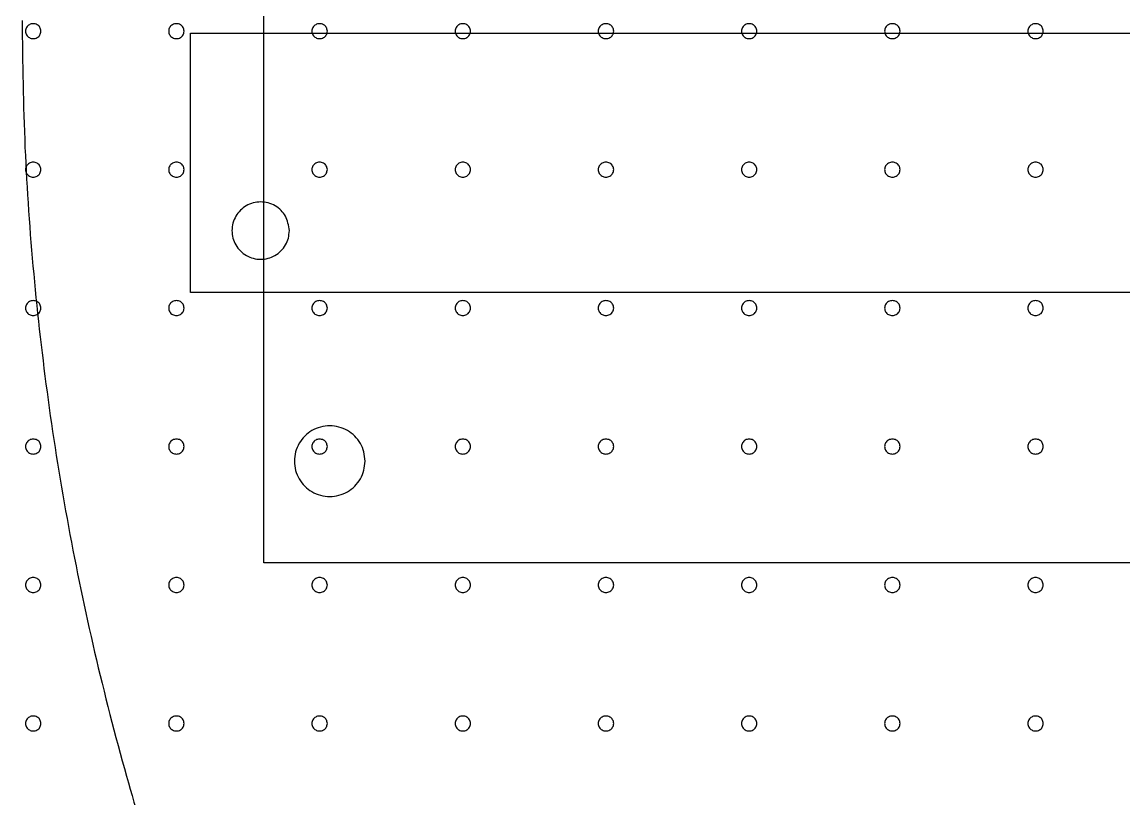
# Model space of a CAD drawing. Extents: x 0 to 210, y 0 to 204.
# Drawn here: x 0.14 to 41.4, y 75.83 to 104.94 of the extents above; entities that cross this region are included whole.
import ezdxf

# ---------------------------------------------------------------- set-up
doc = ezdxf.new("R2010")
doc.units = 0
doc.layers.add('Capa_1', color=7, linetype='CONTINUOUS')

msp = doc.modelspace()

# ---------------------------------------------------------------- linework, layer by layer
at = {"layer": 'Capa_1', "color": 1}
for p, q in [((9.196389, 84.676127), (9.196389, 125.323346)), ((6.443328, 104.520698), (62.241105, 104.520698)), ((6.443328, 94.80292), (6.443328, 104.520698)), ((62.241105, 94.80292), (6.443328, 94.80292)), ((59.843614, 84.676127), (9.196389, 84.676127))]:
    msp.add_line(p, q, dxfattribs=at)
at = {"layer": 'Capa_1', "color": 7}
for p, q in [((0.850061, 104.596819), (0.850061, 104.596819)), ((6.210611, 104.596819), (6.210611, 104.596819)), ((11.571162, 104.596819), (11.571162, 104.596819)), ((16.931712, 104.596819), (16.931712, 104.596819)), ((22.292263, 104.596819), (22.292263, 104.596819)), ((27.652812, 104.596819), (27.652812, 104.596819)), ((33.013362, 104.596819), (33.013362, 104.596819)), ((38.373914, 104.596819), (38.373914, 104.596819)), ((0.850061, 99.410033), (0.850061, 99.410033)), ((6.210611, 99.410033), (6.210611, 99.410033)), ((11.571162, 99.410033), (11.571162, 99.410033)), ((16.931712, 99.410033), (16.931712, 99.410033)), ((22.292263, 99.410033), (22.292263, 99.410033)), ((27.652812, 99.410033), (27.652812, 99.410033)), ((33.013362, 99.410033), (33.013362, 99.410033)), ((38.373914, 99.410033), (38.373914, 99.410033)), ((10.148338, 97.125533), (10.148338, 97.125533)), ((0.850061, 94.223247), (0.850061, 94.223247)), ((6.210611, 94.223247), (6.210611, 94.223247)), ((11.571162, 94.223247), (11.571162, 94.223247)), ((16.931712, 94.223247), (16.931712, 94.223247)), ((22.292263, 94.223247), (22.292263, 94.223247)), ((27.652812, 94.223247), (27.652812, 94.223247)), ((33.013362, 94.223247), (33.013362, 94.223247)), ((38.373914, 94.223247), (38.373914, 94.223247)), ((0.850061, 89.03646), (0.850061, 89.03646)), ((6.210611, 89.03646), (6.210611, 89.03646)), ((11.571162, 89.03646), (11.571162, 89.03646)), ((16.931712, 89.03646), (16.931712, 89.03646)), ((22.292263, 89.03646), (22.292263, 89.03646)), ((27.652812, 89.03646), (27.652812, 89.03646)), ((33.013362, 89.03646), (33.013362, 89.03646)), ((38.373914, 89.03646), (38.373914, 89.03646)), ((12.983611, 88.489748), (12.983611, 88.489748)), ((0.850061, 83.849672), (0.850061, 83.849672)), ((6.210611, 83.849672), (6.210611, 83.849672)), ((11.571162, 83.849672), (11.571162, 83.849672)), ((16.931712, 83.849672), (16.931712, 83.849672)), ((22.292263, 83.849672), (22.292263, 83.849672)), ((27.652812, 83.849672), (27.652812, 83.849672)), ((33.013362, 83.849672), (33.013362, 83.849672)), ((38.373914, 83.849672), (38.373914, 83.849672)), ((0.850061, 78.662885), (0.850061, 78.662885)), ((6.210611, 78.662885), (6.210611, 78.662885)), ((11.571162, 78.662885), (11.571162, 78.662885)), ((16.931712, 78.662885), (16.931712, 78.662885)), ((22.292263, 78.662885), (22.292263, 78.662885)), ((27.652812, 78.662885), (27.652812, 78.662885)), ((33.013362, 78.662885), (33.013362, 78.662885)), ((38.373914, 78.662885), (38.373914, 78.662885))]:
    msp.add_line(p, q, dxfattribs=at)
for points, knots in [([(0.141111, 105.000437), (0.162822, 103.413018), (0.206194, 100.24183), (0.54441, 95.499605), (1.083188, 90.761773), (1.844114, 86.035904), (2.823774, 81.330033), (3.953314, 76.927094), (5.191884, 72.824364), (6.503322, 69.0159), (7.918113, 65.366778), (9.423539, 61.877491), (10.994469, 58.540115), (12.140685, 56.362789), (12.714332, 55.273101)], [0, 0, 0, 0, 4.761884, 9.512817, 14.255392, 19.063233, 23.867549, 28.670819, 32.694841, 36.721314, 40.751719, 44.433052, 48.120102, 51.814095, 51.814095, 51.814095, 51.814095]), ([(0.850061, 104.596819), (0.841995, 104.547386), (0.825989, 104.449288), (0.710354, 104.342835), (0.586041, 104.310555), (0.485422, 104.323486), (0.414977, 104.351629), (0.354378, 104.396489), (0.307824, 104.455094), (0.278507, 104.523417), (0.268467, 104.596819), (0.278507, 104.670221), (0.307825, 104.738543), (0.354379, 104.797148), (0.414978, 104.842008), (0.485423, 104.87015), (0.586041, 104.883081), (0.710353, 104.850802), (0.825988, 104.74435), (0.841995, 104.646252), (0.850061, 104.596819)], [0, 0, 0, 0, 0.146605, 0.290931, 0.441768, 0.517413, 0.592123, 0.666911, 0.741063, 0.814052, 0.887328, 0.960604, 1.033593, 1.107744, 1.182532, 1.257241, 1.332887, 1.483723, 1.628047, 1.774652, 1.774652, 1.774652, 1.774652]), ([(6.210611, 104.596819), (6.202545, 104.547386), (6.186539, 104.449288), (6.070905, 104.342835), (5.946592, 104.310555), (5.845973, 104.323486), (5.775528, 104.351629), (5.714929, 104.396489), (5.668374, 104.455094), (5.639057, 104.523417), (5.629018, 104.596819), (5.639057, 104.670221), (5.668375, 104.738543), (5.71493, 104.797148), (5.775528, 104.842008), (5.845973, 104.87015), (5.946592, 104.883081), (6.070904, 104.850802), (6.186538, 104.74435), (6.202545, 104.646252), (6.210611, 104.596819)], [0, 0, 0, 0, 0.146605, 0.290931, 0.441768, 0.517413, 0.592123, 0.666911, 0.741063, 0.814052, 0.887328, 0.960604, 1.033593, 1.107744, 1.182532, 1.257241, 1.332887, 1.483723, 1.628047, 1.774652, 1.774652, 1.774652, 1.774652]), ([(11.571162, 104.596819), (11.563096, 104.547386), (11.54709, 104.449288), (11.431455, 104.342835), (11.307142, 104.310555), (11.206523, 104.323486), (11.136078, 104.351629), (11.075479, 104.396489), (11.028925, 104.455094), (10.999607, 104.523417), (10.989568, 104.596819), (10.999608, 104.670221), (11.028926, 104.738543), (11.07548, 104.797148), (11.136079, 104.842008), (11.206524, 104.87015), (11.307142, 104.883081), (11.431454, 104.850802), (11.547088, 104.74435), (11.563095, 104.646252), (11.571162, 104.596819)], [0, 0, 0, 0, 0.146605, 0.290931, 0.441768, 0.517413, 0.592123, 0.666911, 0.741063, 0.814052, 0.887328, 0.960604, 1.033593, 1.107744, 1.182532, 1.257241, 1.332887, 1.483723, 1.628047, 1.774652, 1.774652, 1.774652, 1.774652]), ([(16.931712, 104.596819), (16.923646, 104.547386), (16.90764, 104.449288), (16.792005, 104.342835), (16.667693, 104.310555), (16.567073, 104.323486), (16.496629, 104.351629), (16.43603, 104.396489), (16.389475, 104.455094), (16.360158, 104.523417), (16.350118, 104.596819), (16.360158, 104.670221), (16.389476, 104.738543), (16.436031, 104.797148), (16.496629, 104.842008), (16.567074, 104.87015), (16.667692, 104.883081), (16.792005, 104.850802), (16.907639, 104.74435), (16.923646, 104.646252), (16.931712, 104.596819)], [0, 0, 0, 0, 0.146605, 0.290931, 0.441768, 0.517413, 0.592123, 0.666911, 0.741063, 0.814052, 0.887328, 0.960604, 1.033593, 1.107744, 1.182532, 1.257241, 1.332887, 1.483723, 1.628047, 1.774652, 1.774652, 1.774652, 1.774652]), ([(22.292263, 104.596819), (22.284197, 104.547386), (22.26819, 104.449288), (22.152556, 104.342835), (22.028243, 104.310555), (21.927624, 104.323486), (21.857179, 104.351629), (21.79658, 104.396489), (21.750026, 104.455094), (21.720708, 104.523417), (21.710669, 104.596819), (21.720709, 104.670221), (21.750027, 104.738543), (21.796581, 104.797148), (21.85718, 104.842008), (21.927624, 104.87015), (22.028243, 104.883081), (22.152555, 104.850802), (22.268189, 104.74435), (22.284196, 104.646252), (22.292263, 104.596819)], [0, 0, 0, 0, 0.146605, 0.290931, 0.441768, 0.517413, 0.592123, 0.666911, 0.741063, 0.814052, 0.887328, 0.960604, 1.033593, 1.107744, 1.182532, 1.257241, 1.332887, 1.483723, 1.628047, 1.774652, 1.774652, 1.774652, 1.774652]), ([(27.652812, 104.596819), (27.644746, 104.547386), (27.62874, 104.449288), (27.513106, 104.342835), (27.388793, 104.310555), (27.288174, 104.323486), (27.217729, 104.351629), (27.15713, 104.396489), (27.110576, 104.455094), (27.081258, 104.523417), (27.071219, 104.596819), (27.081259, 104.670221), (27.110576, 104.738543), (27.157131, 104.797148), (27.21773, 104.842008), (27.288174, 104.87015), (27.388793, 104.883081), (27.513105, 104.850802), (27.628739, 104.74435), (27.644746, 104.646252), (27.652812, 104.596819)], [0, 0, 0, 0, 0.146605, 0.290931, 0.441768, 0.517413, 0.592123, 0.666911, 0.741063, 0.814052, 0.887328, 0.960604, 1.033593, 1.107744, 1.182532, 1.257241, 1.332887, 1.483723, 1.628047, 1.774652, 1.774652, 1.774652, 1.774652]), ([(33.013362, 104.596819), (33.005296, 104.547386), (32.98929, 104.449288), (32.873656, 104.342835), (32.749343, 104.310555), (32.648724, 104.323486), (32.578279, 104.351629), (32.51768, 104.396489), (32.471125, 104.455094), (32.441808, 104.523417), (32.431768, 104.596819), (32.441808, 104.670221), (32.471126, 104.738543), (32.517681, 104.797148), (32.578279, 104.842008), (32.648724, 104.87015), (32.749342, 104.883081), (32.873655, 104.850802), (32.989289, 104.74435), (33.005296, 104.646252), (33.013362, 104.596819)], [0, 0, 0, 0, 0.146605, 0.290931, 0.441768, 0.517413, 0.592123, 0.666911, 0.741063, 0.814052, 0.887328, 0.960604, 1.033593, 1.107744, 1.182532, 1.257241, 1.332887, 1.483723, 1.628047, 1.774652, 1.774652, 1.774652, 1.774652]), ([(38.373914, 104.596819), (38.365849, 104.547386), (38.349842, 104.449288), (38.234208, 104.342835), (38.109895, 104.310555), (38.009276, 104.323486), (37.938831, 104.351629), (37.878232, 104.396489), (37.831678, 104.455094), (37.80236, 104.523417), (37.792321, 104.596819), (37.802361, 104.670221), (37.831678, 104.738543), (37.878233, 104.797148), (37.938832, 104.842008), (38.009276, 104.87015), (38.109895, 104.883081), (38.234207, 104.850802), (38.349841, 104.74435), (38.365848, 104.646252), (38.373914, 104.596819)], [0, 0, 0, 0, 0.146605, 0.290931, 0.441768, 0.517413, 0.592123, 0.666911, 0.741063, 0.814052, 0.887328, 0.960604, 1.033593, 1.107744, 1.182532, 1.257241, 1.332887, 1.483723, 1.628047, 1.774652, 1.774652, 1.774652, 1.774652]), ([(0.850061, 99.410033), (0.841995, 99.3606), (0.825989, 99.262502), (0.710354, 99.156048), (0.586041, 99.123769), (0.485422, 99.136699), (0.414977, 99.164843), (0.354378, 99.209703), (0.307824, 99.268308), (0.278507, 99.33663), (0.268467, 99.410033), (0.278507, 99.483435), (0.307825, 99.551757), (0.354379, 99.610362), (0.414978, 99.655221), (0.485423, 99.683364), (0.586041, 99.696295), (0.710353, 99.664015), (0.825988, 99.557563), (0.841995, 99.459466), (0.850061, 99.410033)], [0, 0, 0, 0, 0.146605, 0.290931, 0.441768, 0.517413, 0.592123, 0.666911, 0.741063, 0.814052, 0.887328, 0.960604, 1.033593, 1.107744, 1.182532, 1.257241, 1.332887, 1.483723, 1.628047, 1.774652, 1.774652, 1.774652, 1.774652]), ([(6.210611, 99.410033), (6.202545, 99.3606), (6.186539, 99.262502), (6.070905, 99.156048), (5.946592, 99.123769), (5.845973, 99.136699), (5.775528, 99.164843), (5.714929, 99.209703), (5.668374, 99.268308), (5.639057, 99.33663), (5.629018, 99.410033), (5.639057, 99.483435), (5.668375, 99.551757), (5.71493, 99.610362), (5.775528, 99.655221), (5.845973, 99.683364), (5.946592, 99.696295), (6.070904, 99.664015), (6.186538, 99.557563), (6.202545, 99.459466), (6.210611, 99.410033)], [0, 0, 0, 0, 0.146605, 0.290931, 0.441768, 0.517413, 0.592123, 0.666911, 0.741063, 0.814052, 0.887328, 0.960604, 1.033593, 1.107744, 1.182532, 1.257241, 1.332887, 1.483723, 1.628047, 1.774652, 1.774652, 1.774652, 1.774652]), ([(11.571162, 99.410033), (11.563096, 99.3606), (11.54709, 99.262502), (11.431455, 99.156048), (11.307142, 99.123769), (11.206523, 99.136699), (11.136078, 99.164843), (11.075479, 99.209703), (11.028925, 99.268308), (10.999607, 99.33663), (10.989568, 99.410033), (10.999608, 99.483435), (11.028926, 99.551757), (11.07548, 99.610362), (11.136079, 99.655221), (11.206524, 99.683364), (11.307142, 99.696295), (11.431454, 99.664015), (11.547088, 99.557563), (11.563095, 99.459466), (11.571162, 99.410033)], [0, 0, 0, 0, 0.146605, 0.290931, 0.441768, 0.517413, 0.592123, 0.666911, 0.741063, 0.814052, 0.887328, 0.960604, 1.033593, 1.107744, 1.182532, 1.257241, 1.332887, 1.483723, 1.628047, 1.774652, 1.774652, 1.774652, 1.774652]), ([(16.931712, 99.410033), (16.923646, 99.3606), (16.90764, 99.262502), (16.792005, 99.156048), (16.667693, 99.123769), (16.567073, 99.136699), (16.496629, 99.164843), (16.43603, 99.209703), (16.389475, 99.268308), (16.360158, 99.33663), (16.350118, 99.410033), (16.360158, 99.483435), (16.389476, 99.551757), (16.436031, 99.610362), (16.496629, 99.655221), (16.567074, 99.683364), (16.667692, 99.696295), (16.792005, 99.664015), (16.907639, 99.557563), (16.923646, 99.459466), (16.931712, 99.410033)], [0, 0, 0, 0, 0.146605, 0.290931, 0.441768, 0.517413, 0.592123, 0.666911, 0.741063, 0.814052, 0.887328, 0.960604, 1.033593, 1.107744, 1.182532, 1.257241, 1.332887, 1.483723, 1.628047, 1.774652, 1.774652, 1.774652, 1.774652]), ([(22.292263, 99.410033), (22.284197, 99.3606), (22.26819, 99.262502), (22.152556, 99.156048), (22.028243, 99.123769), (21.927624, 99.136699), (21.857179, 99.164843), (21.79658, 99.209703), (21.750026, 99.268308), (21.720708, 99.33663), (21.710669, 99.410033), (21.720709, 99.483435), (21.750027, 99.551757), (21.796581, 99.610362), (21.85718, 99.655221), (21.927624, 99.683364), (22.028243, 99.696295), (22.152555, 99.664015), (22.268189, 99.557563), (22.284196, 99.459466), (22.292263, 99.410033)], [0, 0, 0, 0, 0.146605, 0.290931, 0.441768, 0.517413, 0.592123, 0.666911, 0.741063, 0.814052, 0.887328, 0.960604, 1.033593, 1.107744, 1.182532, 1.257241, 1.332887, 1.483723, 1.628047, 1.774652, 1.774652, 1.774652, 1.774652]), ([(27.652812, 99.410033), (27.644746, 99.3606), (27.62874, 99.262502), (27.513106, 99.156048), (27.388793, 99.123769), (27.288174, 99.136699), (27.217729, 99.164843), (27.15713, 99.209703), (27.110576, 99.268308), (27.081258, 99.33663), (27.071219, 99.410033), (27.081259, 99.483435), (27.110576, 99.551757), (27.157131, 99.610362), (27.21773, 99.655221), (27.288174, 99.683364), (27.388793, 99.696295), (27.513105, 99.664015), (27.628739, 99.557563), (27.644746, 99.459466), (27.652812, 99.410033)], [0, 0, 0, 0, 0.146605, 0.290931, 0.441768, 0.517413, 0.592123, 0.666911, 0.741063, 0.814052, 0.887328, 0.960604, 1.033593, 1.107744, 1.182532, 1.257241, 1.332887, 1.483723, 1.628047, 1.774652, 1.774652, 1.774652, 1.774652]), ([(33.013362, 99.410033), (33.005296, 99.3606), (32.98929, 99.262502), (32.873656, 99.156048), (32.749343, 99.123769), (32.648724, 99.136699), (32.578279, 99.164843), (32.51768, 99.209703), (32.471125, 99.268308), (32.441808, 99.33663), (32.431768, 99.410033), (32.441808, 99.483435), (32.471126, 99.551757), (32.517681, 99.610362), (32.578279, 99.655221), (32.648724, 99.683364), (32.749342, 99.696295), (32.873655, 99.664015), (32.989289, 99.557563), (33.005296, 99.459466), (33.013362, 99.410033)], [0, 0, 0, 0, 0.146605, 0.290931, 0.441768, 0.517413, 0.592123, 0.666911, 0.741063, 0.814052, 0.887328, 0.960604, 1.033593, 1.107744, 1.182532, 1.257241, 1.332887, 1.483723, 1.628047, 1.774652, 1.774652, 1.774652, 1.774652]), ([(38.373914, 99.410033), (38.365849, 99.3606), (38.349842, 99.262502), (38.234208, 99.156048), (38.109895, 99.123769), (38.009276, 99.136699), (37.938831, 99.164843), (37.878232, 99.209703), (37.831678, 99.268308), (37.80236, 99.33663), (37.792321, 99.410033), (37.802361, 99.483435), (37.831678, 99.551757), (37.878233, 99.610362), (37.938832, 99.655221), (38.009276, 99.683364), (38.109895, 99.696295), (38.234207, 99.664015), (38.349841, 99.557563), (38.365848, 99.459466), (38.373914, 99.410033)], [0, 0, 0, 0, 0.146605, 0.290931, 0.441768, 0.517413, 0.592123, 0.666911, 0.741063, 0.814052, 0.887328, 0.960604, 1.033593, 1.107744, 1.182532, 1.257241, 1.332887, 1.483723, 1.628047, 1.774652, 1.774652, 1.774652, 1.774652]), ([(10.148338, 97.125533), (10.141182, 97.031582), (10.126931, 96.844457), (10.014284, 96.582583), (9.8429, 96.357593), (9.617611, 96.185079), (9.355819, 96.076607), (9.074722, 96.039499), (8.793653, 96.076608), (8.531778, 96.185077), (8.306798, 96.357602), (8.134261, 96.58255), (8.025893, 96.844581), (7.975925, 97.218571), (8.101946, 97.688176), (8.512349, 98.098099), (9.075701, 98.250382), (9.633266, 98.098221), (10.060684, 97.687698), (10.118828, 97.314792), (10.148338, 97.125533)], [0, 0, 0, 0, 0.281048, 0.559769, 0.840817, 1.121864, 1.400586, 1.681633, 1.962681, 2.241403, 2.52245, 2.803498, 3.082219, 3.363267, 3.924611, 4.469306, 5.03065, 5.591995, 6.13669, 6.698034, 6.698034, 6.698034, 6.698034]), ([(0.850061, 94.223247), (0.841995, 94.173813), (0.825989, 94.075715), (0.710354, 93.969262), (0.586041, 93.936983), (0.485422, 93.949913), (0.414977, 93.978056), (0.354378, 94.022916), (0.307824, 94.081522), (0.278507, 94.149844), (0.268467, 94.223247), (0.278507, 94.296649), (0.307825, 94.364971), (0.354379, 94.423575), (0.414978, 94.468435), (0.485423, 94.496578), (0.586041, 94.509508), (0.710353, 94.477229), (0.825988, 94.370777), (0.841995, 94.27268), (0.850061, 94.223247)], [0, 0, 0, 0, 0.146605, 0.290931, 0.441768, 0.517413, 0.592123, 0.666911, 0.741063, 0.814052, 0.887328, 0.960604, 1.033593, 1.107744, 1.182532, 1.257241, 1.332887, 1.483723, 1.628047, 1.774652, 1.774652, 1.774652, 1.774652]), ([(6.210611, 94.223247), (6.202545, 94.173813), (6.186539, 94.075715), (6.070905, 93.969262), (5.946592, 93.936983), (5.845973, 93.949913), (5.775528, 93.978056), (5.714929, 94.022916), (5.668374, 94.081522), (5.639057, 94.149844), (5.629018, 94.223247), (5.639057, 94.296649), (5.668375, 94.364971), (5.71493, 94.423575), (5.775528, 94.468435), (5.845973, 94.496578), (5.946592, 94.509508), (6.070904, 94.477229), (6.186538, 94.370777), (6.202545, 94.27268), (6.210611, 94.223247)], [0, 0, 0, 0, 0.146605, 0.290931, 0.441768, 0.517413, 0.592123, 0.666911, 0.741063, 0.814052, 0.887328, 0.960604, 1.033593, 1.107744, 1.182532, 1.257241, 1.332887, 1.483723, 1.628047, 1.774652, 1.774652, 1.774652, 1.774652]), ([(11.571162, 94.223247), (11.563096, 94.173813), (11.54709, 94.075715), (11.431455, 93.969262), (11.307142, 93.936983), (11.206523, 93.949913), (11.136078, 93.978056), (11.075479, 94.022916), (11.028925, 94.081522), (10.999607, 94.149844), (10.989568, 94.223247), (10.999608, 94.296649), (11.028926, 94.364971), (11.07548, 94.423575), (11.136079, 94.468435), (11.206524, 94.496578), (11.307142, 94.509508), (11.431454, 94.477229), (11.547088, 94.370777), (11.563095, 94.27268), (11.571162, 94.223247)], [0, 0, 0, 0, 0.146605, 0.290931, 0.441768, 0.517413, 0.592123, 0.666911, 0.741063, 0.814052, 0.887328, 0.960604, 1.033593, 1.107744, 1.182532, 1.257241, 1.332887, 1.483723, 1.628047, 1.774652, 1.774652, 1.774652, 1.774652]), ([(16.931712, 94.223247), (16.923646, 94.173813), (16.90764, 94.075715), (16.792005, 93.969262), (16.667693, 93.936983), (16.567073, 93.949913), (16.496629, 93.978056), (16.43603, 94.022916), (16.389475, 94.081522), (16.360158, 94.149844), (16.350118, 94.223247), (16.360158, 94.296649), (16.389476, 94.364971), (16.436031, 94.423575), (16.496629, 94.468435), (16.567074, 94.496578), (16.667692, 94.509508), (16.792005, 94.477229), (16.907639, 94.370777), (16.923646, 94.27268), (16.931712, 94.223247)], [0, 0, 0, 0, 0.146605, 0.290931, 0.441768, 0.517413, 0.592123, 0.666911, 0.741063, 0.814052, 0.887328, 0.960604, 1.033593, 1.107744, 1.182532, 1.257241, 1.332887, 1.483723, 1.628047, 1.774652, 1.774652, 1.774652, 1.774652]), ([(22.292263, 94.223247), (22.284197, 94.173813), (22.26819, 94.075715), (22.152556, 93.969262), (22.028243, 93.936983), (21.927624, 93.949913), (21.857179, 93.978056), (21.79658, 94.022916), (21.750026, 94.081522), (21.720708, 94.149844), (21.710669, 94.223247), (21.720709, 94.296649), (21.750027, 94.364971), (21.796581, 94.423575), (21.85718, 94.468435), (21.927624, 94.496578), (22.028243, 94.509508), (22.152555, 94.477229), (22.268189, 94.370777), (22.284196, 94.27268), (22.292263, 94.223247)], [0, 0, 0, 0, 0.146605, 0.290931, 0.441768, 0.517413, 0.592123, 0.666911, 0.741063, 0.814052, 0.887328, 0.960604, 1.033593, 1.107744, 1.182532, 1.257241, 1.332887, 1.483723, 1.628047, 1.774652, 1.774652, 1.774652, 1.774652]), ([(27.652812, 94.223247), (27.644746, 94.173813), (27.62874, 94.075715), (27.513106, 93.969262), (27.388793, 93.936983), (27.288174, 93.949913), (27.217729, 93.978056), (27.15713, 94.022916), (27.110576, 94.081522), (27.081258, 94.149844), (27.071219, 94.223247), (27.081259, 94.296649), (27.110576, 94.364971), (27.157131, 94.423575), (27.21773, 94.468435), (27.288174, 94.496578), (27.388793, 94.509508), (27.513105, 94.477229), (27.628739, 94.370777), (27.644746, 94.27268), (27.652812, 94.223247)], [0, 0, 0, 0, 0.146605, 0.290931, 0.441768, 0.517413, 0.592123, 0.666911, 0.741063, 0.814052, 0.887328, 0.960604, 1.033593, 1.107744, 1.182532, 1.257241, 1.332887, 1.483723, 1.628047, 1.774652, 1.774652, 1.774652, 1.774652]), ([(33.013362, 94.223247), (33.005296, 94.173813), (32.98929, 94.075715), (32.873656, 93.969262), (32.749343, 93.936983), (32.648724, 93.949913), (32.578279, 93.978056), (32.51768, 94.022916), (32.471125, 94.081522), (32.441808, 94.149844), (32.431768, 94.223247), (32.441808, 94.296649), (32.471126, 94.364971), (32.517681, 94.423575), (32.578279, 94.468435), (32.648724, 94.496578), (32.749342, 94.509508), (32.873655, 94.477229), (32.989289, 94.370777), (33.005296, 94.27268), (33.013362, 94.223247)], [0, 0, 0, 0, 0.146605, 0.290931, 0.441768, 0.517413, 0.592123, 0.666911, 0.741063, 0.814052, 0.887328, 0.960604, 1.033593, 1.107744, 1.182532, 1.257241, 1.332887, 1.483723, 1.628047, 1.774652, 1.774652, 1.774652, 1.774652]), ([(38.373914, 94.223247), (38.365849, 94.173813), (38.349842, 94.075715), (38.234208, 93.969262), (38.109895, 93.936983), (38.009276, 93.949913), (37.938831, 93.978056), (37.878232, 94.022916), (37.831678, 94.081522), (37.80236, 94.149844), (37.792321, 94.223247), (37.802361, 94.296649), (37.831678, 94.364971), (37.878233, 94.423575), (37.938832, 94.468435), (38.009276, 94.496578), (38.109895, 94.509508), (38.234207, 94.477229), (38.349841, 94.370777), (38.365848, 94.27268), (38.373914, 94.223247)], [0, 0, 0, 0, 0.146605, 0.290931, 0.441768, 0.517413, 0.592123, 0.666911, 0.741063, 0.814052, 0.887328, 0.960604, 1.033593, 1.107744, 1.182532, 1.257241, 1.332887, 1.483723, 1.628047, 1.774652, 1.774652, 1.774652, 1.774652]), ([(12.983611, 88.489748), (12.974787, 88.373921), (12.957213, 88.143226), (12.818336, 87.820376), (12.60703, 87.543008), (12.329333, 87.330296), (12.00639, 87.196688), (11.545284, 87.135088), (10.966336, 87.290356), (10.460963, 87.796723), (10.273164, 88.489748), (10.460963, 89.182773), (10.966336, 89.689141), (11.545284, 89.844408), (12.00639, 89.782809), (12.329333, 89.649201), (12.60703, 89.436488), (12.818336, 89.15912), (12.957213, 88.83627), (12.974787, 88.605575), (12.983611, 88.489748)], [0, 0, 0, 0, 0.346488, 0.690109, 1.036597, 1.383085, 1.726706, 2.073194, 2.765256, 3.436792, 4.128854, 4.820916, 5.492452, 6.184514, 6.531002, 6.874623, 7.221111, 7.567599, 7.91122, 8.257708, 8.257708, 8.257708, 8.257708]), ([(0.850061, 89.03646), (0.841995, 88.987027), (0.825989, 88.888929), (0.710354, 88.782476), (0.586041, 88.750196), (0.485422, 88.763127), (0.414977, 88.79127), (0.354378, 88.83613), (0.307824, 88.894735), (0.278507, 88.963058), (0.268467, 89.03646), (0.278507, 89.109862), (0.307825, 89.178184), (0.354379, 89.236789), (0.414978, 89.281649), (0.485423, 89.309791), (0.586041, 89.322722), (0.710353, 89.290443), (0.825988, 89.183991), (0.841995, 89.085893), (0.850061, 89.03646)], [0, 0, 0, 0, 0.146605, 0.290931, 0.441768, 0.517413, 0.592123, 0.666911, 0.741063, 0.814052, 0.887328, 0.960604, 1.033593, 1.107744, 1.182532, 1.257241, 1.332887, 1.483723, 1.628047, 1.774652, 1.774652, 1.774652, 1.774652]), ([(6.210611, 89.03646), (6.202545, 88.987027), (6.186539, 88.888929), (6.070905, 88.782476), (5.946592, 88.750196), (5.845973, 88.763127), (5.775528, 88.79127), (5.714929, 88.83613), (5.668374, 88.894735), (5.639057, 88.963058), (5.629018, 89.03646), (5.639057, 89.109862), (5.668375, 89.178184), (5.71493, 89.236789), (5.775528, 89.281649), (5.845973, 89.309791), (5.946592, 89.322722), (6.070904, 89.290443), (6.186538, 89.183991), (6.202545, 89.085893), (6.210611, 89.03646)], [0, 0, 0, 0, 0.146605, 0.290931, 0.441768, 0.517413, 0.592123, 0.666911, 0.741063, 0.814052, 0.887328, 0.960604, 1.033593, 1.107744, 1.182532, 1.257241, 1.332887, 1.483723, 1.628047, 1.774652, 1.774652, 1.774652, 1.774652]), ([(11.571162, 89.03646), (11.563096, 88.987027), (11.54709, 88.888929), (11.431455, 88.782476), (11.307142, 88.750196), (11.206523, 88.763127), (11.136078, 88.79127), (11.075479, 88.83613), (11.028925, 88.894735), (10.999607, 88.963058), (10.989568, 89.03646), (10.999608, 89.109862), (11.028926, 89.178184), (11.07548, 89.236789), (11.136079, 89.281649), (11.206524, 89.309791), (11.307142, 89.322722), (11.431454, 89.290443), (11.547088, 89.183991), (11.563095, 89.085893), (11.571162, 89.03646)], [0, 0, 0, 0, 0.146605, 0.290931, 0.441768, 0.517413, 0.592123, 0.666911, 0.741063, 0.814052, 0.887328, 0.960604, 1.033593, 1.107744, 1.182532, 1.257241, 1.332887, 1.483723, 1.628047, 1.774652, 1.774652, 1.774652, 1.774652]), ([(16.931712, 89.03646), (16.923646, 88.987027), (16.90764, 88.888929), (16.792005, 88.782476), (16.667693, 88.750196), (16.567073, 88.763127), (16.496629, 88.79127), (16.43603, 88.83613), (16.389475, 88.894735), (16.360158, 88.963058), (16.350118, 89.03646), (16.360158, 89.109862), (16.389476, 89.178184), (16.436031, 89.236789), (16.496629, 89.281649), (16.567074, 89.309791), (16.667692, 89.322722), (16.792005, 89.290443), (16.907639, 89.183991), (16.923646, 89.085893), (16.931712, 89.03646)], [0, 0, 0, 0, 0.146605, 0.290931, 0.441768, 0.517413, 0.592123, 0.666911, 0.741063, 0.814052, 0.887328, 0.960604, 1.033593, 1.107744, 1.182532, 1.257241, 1.332887, 1.483723, 1.628047, 1.774652, 1.774652, 1.774652, 1.774652]), ([(22.292263, 89.03646), (22.284197, 88.987027), (22.26819, 88.888929), (22.152556, 88.782476), (22.028243, 88.750196), (21.927624, 88.763127), (21.857179, 88.79127), (21.79658, 88.83613), (21.750026, 88.894735), (21.720708, 88.963058), (21.710669, 89.03646), (21.720709, 89.109862), (21.750027, 89.178184), (21.796581, 89.236789), (21.85718, 89.281649), (21.927624, 89.309791), (22.028243, 89.322722), (22.152555, 89.290443), (22.268189, 89.183991), (22.284196, 89.085893), (22.292263, 89.03646)], [0, 0, 0, 0, 0.146605, 0.290931, 0.441768, 0.517413, 0.592123, 0.666911, 0.741063, 0.814052, 0.887328, 0.960604, 1.033593, 1.107744, 1.182532, 1.257241, 1.332887, 1.483723, 1.628047, 1.774652, 1.774652, 1.774652, 1.774652]), ([(27.652812, 89.03646), (27.644746, 88.987027), (27.62874, 88.888929), (27.513106, 88.782476), (27.388793, 88.750196), (27.288174, 88.763127), (27.217729, 88.79127), (27.15713, 88.83613), (27.110576, 88.894735), (27.081258, 88.963058), (27.071219, 89.03646), (27.081259, 89.109862), (27.110576, 89.178184), (27.157131, 89.236789), (27.21773, 89.281649), (27.288174, 89.309791), (27.388793, 89.322722), (27.513105, 89.290443), (27.628739, 89.183991), (27.644746, 89.085893), (27.652812, 89.03646)], [0, 0, 0, 0, 0.146605, 0.290931, 0.441768, 0.517413, 0.592123, 0.666911, 0.741063, 0.814052, 0.887328, 0.960604, 1.033593, 1.107744, 1.182532, 1.257241, 1.332887, 1.483723, 1.628047, 1.774652, 1.774652, 1.774652, 1.774652]), ([(33.013362, 89.03646), (33.005296, 88.987027), (32.98929, 88.888929), (32.873656, 88.782476), (32.749343, 88.750196), (32.648724, 88.763127), (32.578279, 88.79127), (32.51768, 88.83613), (32.471125, 88.894735), (32.441808, 88.963058), (32.431768, 89.03646), (32.441808, 89.109862), (32.471126, 89.178184), (32.517681, 89.236789), (32.578279, 89.281649), (32.648724, 89.309791), (32.749342, 89.322722), (32.873655, 89.290443), (32.989289, 89.183991), (33.005296, 89.085893), (33.013362, 89.03646)], [0, 0, 0, 0, 0.146605, 0.290931, 0.441768, 0.517413, 0.592123, 0.666911, 0.741063, 0.814052, 0.887328, 0.960604, 1.033593, 1.107744, 1.182532, 1.257241, 1.332887, 1.483723, 1.628047, 1.774652, 1.774652, 1.774652, 1.774652]), ([(38.373914, 89.03646), (38.365849, 88.987027), (38.349842, 88.888929), (38.234208, 88.782476), (38.109895, 88.750196), (38.009276, 88.763127), (37.938831, 88.79127), (37.878232, 88.83613), (37.831678, 88.894735), (37.80236, 88.963058), (37.792321, 89.03646), (37.802361, 89.109862), (37.831678, 89.178184), (37.878233, 89.236789), (37.938832, 89.281649), (38.009276, 89.309791), (38.109895, 89.322722), (38.234207, 89.290443), (38.349841, 89.183991), (38.365848, 89.085893), (38.373914, 89.03646)], [0, 0, 0, 0, 0.146605, 0.290931, 0.441768, 0.517413, 0.592123, 0.666911, 0.741063, 0.814052, 0.887328, 0.960604, 1.033593, 1.107744, 1.182532, 1.257241, 1.332887, 1.483723, 1.628047, 1.774652, 1.774652, 1.774652, 1.774652]), ([(0.850061, 83.849672), (0.841995, 83.800238), (0.825989, 83.70214), (0.710354, 83.595687), (0.586041, 83.563407), (0.485422, 83.576338), (0.414977, 83.604481), (0.354378, 83.649341), (0.307824, 83.707947), (0.278507, 83.776269), (0.268467, 83.849671), (0.278507, 83.923074), (0.307825, 83.991396), (0.354379, 84.05), (0.414978, 84.09486), (0.485423, 84.123003), (0.586041, 84.135933), (0.710353, 84.103654), (0.825988, 83.997202), (0.841995, 83.899105), (0.850061, 83.849672)], [0, 0, 0, 0, 0.146605, 0.290931, 0.441768, 0.517413, 0.592123, 0.666911, 0.741063, 0.814052, 0.887328, 0.960604, 1.033593, 1.107744, 1.182532, 1.257241, 1.332887, 1.483723, 1.628047, 1.774652, 1.774652, 1.774652, 1.774652]), ([(6.210611, 83.849672), (6.202545, 83.800238), (6.186539, 83.70214), (6.070905, 83.595687), (5.946592, 83.563407), (5.845973, 83.576338), (5.775528, 83.604481), (5.714929, 83.649341), (5.668374, 83.707947), (5.639057, 83.776269), (5.629018, 83.849671), (5.639057, 83.923074), (5.668375, 83.991396), (5.71493, 84.05), (5.775528, 84.09486), (5.845973, 84.123003), (5.946592, 84.135933), (6.070904, 84.103654), (6.186538, 83.997202), (6.202545, 83.899105), (6.210611, 83.849672)], [0, 0, 0, 0, 0.146605, 0.290931, 0.441768, 0.517413, 0.592123, 0.666911, 0.741063, 0.814052, 0.887328, 0.960604, 1.033593, 1.107744, 1.182532, 1.257241, 1.332887, 1.483723, 1.628047, 1.774652, 1.774652, 1.774652, 1.774652]), ([(11.571162, 83.849672), (11.563096, 83.800238), (11.54709, 83.70214), (11.431455, 83.595687), (11.307142, 83.563407), (11.206523, 83.576338), (11.136078, 83.604481), (11.075479, 83.649341), (11.028925, 83.707947), (10.999607, 83.776269), (10.989568, 83.849671), (10.999608, 83.923074), (11.028926, 83.991396), (11.07548, 84.05), (11.136079, 84.09486), (11.206524, 84.123003), (11.307142, 84.135933), (11.431454, 84.103654), (11.547088, 83.997202), (11.563095, 83.899105), (11.571162, 83.849672)], [0, 0, 0, 0, 0.146605, 0.290931, 0.441768, 0.517413, 0.592123, 0.666911, 0.741063, 0.814052, 0.887328, 0.960604, 1.033593, 1.107744, 1.182532, 1.257241, 1.332887, 1.483723, 1.628047, 1.774652, 1.774652, 1.774652, 1.774652]), ([(16.931712, 83.849672), (16.923646, 83.800238), (16.90764, 83.70214), (16.792005, 83.595687), (16.667693, 83.563407), (16.567073, 83.576338), (16.496629, 83.604481), (16.43603, 83.649341), (16.389475, 83.707947), (16.360158, 83.776269), (16.350118, 83.849671), (16.360158, 83.923074), (16.389476, 83.991396), (16.436031, 84.05), (16.496629, 84.09486), (16.567074, 84.123003), (16.667692, 84.135933), (16.792005, 84.103654), (16.907639, 83.997202), (16.923646, 83.899105), (16.931712, 83.849672)], [0, 0, 0, 0, 0.146605, 0.290931, 0.441768, 0.517413, 0.592123, 0.666911, 0.741063, 0.814052, 0.887328, 0.960604, 1.033593, 1.107744, 1.182532, 1.257241, 1.332887, 1.483723, 1.628047, 1.774652, 1.774652, 1.774652, 1.774652]), ([(22.292263, 83.849672), (22.284197, 83.800238), (22.26819, 83.70214), (22.152556, 83.595687), (22.028243, 83.563407), (21.927624, 83.576338), (21.857179, 83.604481), (21.79658, 83.649341), (21.750026, 83.707947), (21.720708, 83.776269), (21.710669, 83.849671), (21.720709, 83.923074), (21.750027, 83.991396), (21.796581, 84.05), (21.85718, 84.09486), (21.927624, 84.123003), (22.028243, 84.135933), (22.152555, 84.103654), (22.268189, 83.997202), (22.284196, 83.899105), (22.292263, 83.849672)], [0, 0, 0, 0, 0.146605, 0.290931, 0.441768, 0.517413, 0.592123, 0.666911, 0.741063, 0.814052, 0.887328, 0.960604, 1.033593, 1.107744, 1.182532, 1.257241, 1.332887, 1.483723, 1.628047, 1.774652, 1.774652, 1.774652, 1.774652]), ([(27.652812, 83.849672), (27.644746, 83.800238), (27.62874, 83.70214), (27.513106, 83.595687), (27.388793, 83.563407), (27.288174, 83.576338), (27.217729, 83.604481), (27.15713, 83.649341), (27.110576, 83.707947), (27.081258, 83.776269), (27.071219, 83.849671), (27.081259, 83.923074), (27.110576, 83.991396), (27.157131, 84.05), (27.21773, 84.09486), (27.288174, 84.123003), (27.388793, 84.135933), (27.513105, 84.103654), (27.628739, 83.997202), (27.644746, 83.899105), (27.652812, 83.849672)], [0, 0, 0, 0, 0.146605, 0.290931, 0.441768, 0.517413, 0.592123, 0.666911, 0.741063, 0.814052, 0.887328, 0.960604, 1.033593, 1.107744, 1.182532, 1.257241, 1.332887, 1.483723, 1.628047, 1.774652, 1.774652, 1.774652, 1.774652]), ([(33.013362, 83.849672), (33.005296, 83.800238), (32.98929, 83.70214), (32.873656, 83.595687), (32.749343, 83.563407), (32.648724, 83.576338), (32.578279, 83.604481), (32.51768, 83.649341), (32.471125, 83.707947), (32.441808, 83.776269), (32.431768, 83.849671), (32.441808, 83.923074), (32.471126, 83.991396), (32.517681, 84.05), (32.578279, 84.09486), (32.648724, 84.123003), (32.749342, 84.135933), (32.873655, 84.103654), (32.989289, 83.997202), (33.005296, 83.899105), (33.013362, 83.849672)], [0, 0, 0, 0, 0.146605, 0.290931, 0.441768, 0.517413, 0.592123, 0.666911, 0.741063, 0.814052, 0.887328, 0.960604, 1.033593, 1.107744, 1.182532, 1.257241, 1.332887, 1.483723, 1.628047, 1.774652, 1.774652, 1.774652, 1.774652]), ([(38.373914, 83.849672), (38.365849, 83.800238), (38.349842, 83.70214), (38.234208, 83.595687), (38.109895, 83.563407), (38.009276, 83.576338), (37.938831, 83.604481), (37.878232, 83.649341), (37.831678, 83.707947), (37.80236, 83.776269), (37.792321, 83.849671), (37.802361, 83.923074), (37.831678, 83.991396), (37.878233, 84.05), (37.938832, 84.09486), (38.009276, 84.123003), (38.109895, 84.135933), (38.234207, 84.103654), (38.349841, 83.997202), (38.365848, 83.899105), (38.373914, 83.849672)], [0, 0, 0, 0, 0.146605, 0.290931, 0.441768, 0.517413, 0.592123, 0.666911, 0.741063, 0.814052, 0.887328, 0.960604, 1.033593, 1.107744, 1.182532, 1.257241, 1.332887, 1.483723, 1.628047, 1.774652, 1.774652, 1.774652, 1.774652]), ([(0.850061, 78.662885), (0.841995, 78.613452), (0.825989, 78.515354), (0.710354, 78.408901), (0.586041, 78.376621), (0.485422, 78.389552), (0.414977, 78.417695), (0.354378, 78.462555), (0.307824, 78.52116), (0.278507, 78.589483), (0.268467, 78.662885), (0.278507, 78.736287), (0.307825, 78.804609), (0.354379, 78.863214), (0.414978, 78.908074), (0.485423, 78.936216), (0.586041, 78.949147), (0.710353, 78.916868), (0.825988, 78.810416), (0.841995, 78.712318), (0.850061, 78.662885)], [0, 0, 0, 0, 0.146605, 0.290931, 0.441768, 0.517413, 0.592123, 0.666911, 0.741063, 0.814052, 0.887328, 0.960604, 1.033593, 1.107744, 1.182532, 1.257241, 1.332887, 1.483723, 1.628047, 1.774652, 1.774652, 1.774652, 1.774652]), ([(6.210611, 78.662885), (6.202545, 78.613452), (6.186539, 78.515354), (6.070905, 78.408901), (5.946592, 78.376621), (5.845973, 78.389552), (5.775528, 78.417695), (5.714929, 78.462555), (5.668374, 78.52116), (5.639057, 78.589483), (5.629018, 78.662885), (5.639057, 78.736287), (5.668375, 78.804609), (5.71493, 78.863214), (5.775528, 78.908074), (5.845973, 78.936216), (5.946592, 78.949147), (6.070904, 78.916868), (6.186538, 78.810416), (6.202545, 78.712318), (6.210611, 78.662885)], [0, 0, 0, 0, 0.146605, 0.290931, 0.441768, 0.517413, 0.592123, 0.666911, 0.741063, 0.814052, 0.887328, 0.960604, 1.033593, 1.107744, 1.182532, 1.257241, 1.332887, 1.483723, 1.628047, 1.774652, 1.774652, 1.774652, 1.774652]), ([(11.571162, 78.662885), (11.563096, 78.613452), (11.54709, 78.515354), (11.431455, 78.408901), (11.307142, 78.376621), (11.206523, 78.389552), (11.136078, 78.417695), (11.075479, 78.462555), (11.028925, 78.52116), (10.999607, 78.589483), (10.989568, 78.662885), (10.999608, 78.736287), (11.028926, 78.804609), (11.07548, 78.863214), (11.136079, 78.908074), (11.206524, 78.936216), (11.307142, 78.949147), (11.431454, 78.916868), (11.547088, 78.810416), (11.563095, 78.712318), (11.571162, 78.662885)], [0, 0, 0, 0, 0.146605, 0.290931, 0.441768, 0.517413, 0.592123, 0.666911, 0.741063, 0.814052, 0.887328, 0.960604, 1.033593, 1.107744, 1.182532, 1.257241, 1.332887, 1.483723, 1.628047, 1.774652, 1.774652, 1.774652, 1.774652]), ([(16.931712, 78.662885), (16.923646, 78.613452), (16.90764, 78.515354), (16.792005, 78.408901), (16.667693, 78.376621), (16.567073, 78.389552), (16.496629, 78.417695), (16.43603, 78.462555), (16.389475, 78.52116), (16.360158, 78.589483), (16.350118, 78.662885), (16.360158, 78.736287), (16.389476, 78.804609), (16.436031, 78.863214), (16.496629, 78.908074), (16.567074, 78.936216), (16.667692, 78.949147), (16.792005, 78.916868), (16.907639, 78.810416), (16.923646, 78.712318), (16.931712, 78.662885)], [0, 0, 0, 0, 0.146605, 0.290931, 0.441768, 0.517413, 0.592123, 0.666911, 0.741063, 0.814052, 0.887328, 0.960604, 1.033593, 1.107744, 1.182532, 1.257241, 1.332887, 1.483723, 1.628047, 1.774652, 1.774652, 1.774652, 1.774652]), ([(22.292263, 78.662885), (22.284197, 78.613452), (22.26819, 78.515354), (22.152556, 78.408901), (22.028243, 78.376621), (21.927624, 78.389552), (21.857179, 78.417695), (21.79658, 78.462555), (21.750026, 78.52116), (21.720708, 78.589483), (21.710669, 78.662885), (21.720709, 78.736287), (21.750027, 78.804609), (21.796581, 78.863214), (21.85718, 78.908074), (21.927624, 78.936216), (22.028243, 78.949147), (22.152555, 78.916868), (22.268189, 78.810416), (22.284196, 78.712318), (22.292263, 78.662885)], [0, 0, 0, 0, 0.146605, 0.290931, 0.441768, 0.517413, 0.592123, 0.666911, 0.741063, 0.814052, 0.887328, 0.960604, 1.033593, 1.107744, 1.182532, 1.257241, 1.332887, 1.483723, 1.628047, 1.774652, 1.774652, 1.774652, 1.774652]), ([(27.652812, 78.662885), (27.644746, 78.613452), (27.62874, 78.515354), (27.513106, 78.408901), (27.388793, 78.376621), (27.288174, 78.389552), (27.217729, 78.417695), (27.15713, 78.462555), (27.110576, 78.52116), (27.081258, 78.589483), (27.071219, 78.662885), (27.081259, 78.736287), (27.110576, 78.804609), (27.157131, 78.863214), (27.21773, 78.908074), (27.288174, 78.936216), (27.388793, 78.949147), (27.513105, 78.916868), (27.628739, 78.810416), (27.644746, 78.712318), (27.652812, 78.662885)], [0, 0, 0, 0, 0.146605, 0.290931, 0.441768, 0.517413, 0.592123, 0.666911, 0.741063, 0.814052, 0.887328, 0.960604, 1.033593, 1.107744, 1.182532, 1.257241, 1.332887, 1.483723, 1.628047, 1.774652, 1.774652, 1.774652, 1.774652]), ([(33.013362, 78.662885), (33.005296, 78.613452), (32.98929, 78.515354), (32.873656, 78.408901), (32.749343, 78.376621), (32.648724, 78.389552), (32.578279, 78.417695), (32.51768, 78.462555), (32.471125, 78.52116), (32.441808, 78.589483), (32.431768, 78.662885), (32.441808, 78.736287), (32.471126, 78.804609), (32.517681, 78.863214), (32.578279, 78.908074), (32.648724, 78.936216), (32.749342, 78.949147), (32.873655, 78.916868), (32.989289, 78.810416), (33.005296, 78.712318), (33.013362, 78.662885)], [0, 0, 0, 0, 0.146605, 0.290931, 0.441768, 0.517413, 0.592123, 0.666911, 0.741063, 0.814052, 0.887328, 0.960604, 1.033593, 1.107744, 1.182532, 1.257241, 1.332887, 1.483723, 1.628047, 1.774652, 1.774652, 1.774652, 1.774652]), ([(38.373914, 78.662885), (38.365849, 78.613452), (38.349842, 78.515354), (38.234208, 78.408901), (38.109895, 78.376621), (38.009276, 78.389552), (37.938831, 78.417695), (37.878232, 78.462555), (37.831678, 78.52116), (37.80236, 78.589483), (37.792321, 78.662885), (37.802361, 78.736287), (37.831678, 78.804609), (37.878233, 78.863214), (37.938832, 78.908074), (38.009276, 78.936216), (38.109895, 78.949147), (38.234207, 78.916868), (38.349841, 78.810416), (38.365848, 78.712318), (38.373914, 78.662885)], [0, 0, 0, 0, 0.146605, 0.290931, 0.441768, 0.517413, 0.592123, 0.666911, 0.741063, 0.814052, 0.887328, 0.960604, 1.033593, 1.107744, 1.182532, 1.257241, 1.332887, 1.483723, 1.628047, 1.774652, 1.774652, 1.774652, 1.774652])]:
    msp.add_open_spline(points, degree=3, knots=knots, dxfattribs=at)

doc.saveas('drawing.dxf')
